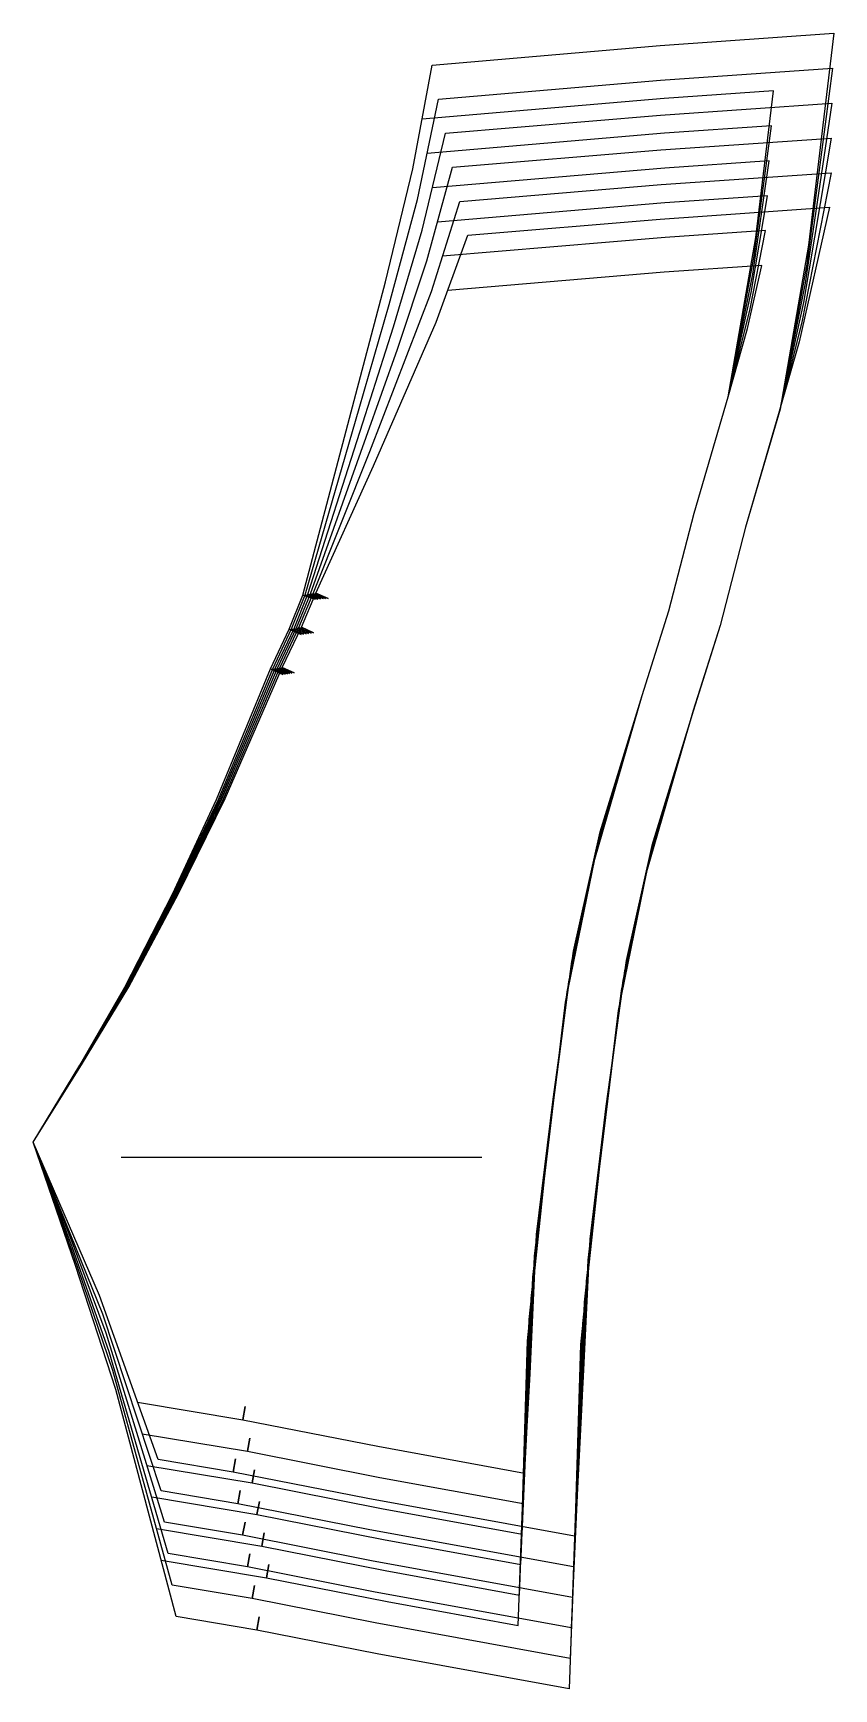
# Model space of a CAD drawing. Header units: inches. Extents: x 0 to 5.9, y 0 to 12.2.
import ezdxf

# ---------------------------------------------------------------- set-up
doc = ezdxf.new("R2010")
doc.units = ezdxf.units.IN

msp = doc.modelspace()

# ---------------------------------------------------------------- linework, layer by layer
at = {"layer": 'T001L001'}
for points in [[(0, 4.043), (0.344, 4.613), (0.677, 5.19), (1.029, 5.877), (1.356, 6.577), (1.755, 7.542), (1.845, 7.502), (1.755, 7.542), (1.891, 7.837), (1.981, 7.798), (1.891, 7.837), (1.992, 8.088), (2.085, 8.057), (1.992, 8.088), (2.384, 9.573), (2.603, 10.405), (2.806, 11.24), (2.948, 12.008), (4.633, 12.153), (5.917, 12.244), (5.73, 10.675), (5.52, 9.466), (5.263, 8.59), (5.076, 7.863), (4.877, 7.23), (4.571, 6.236), (4.381, 5.385), (4.233, 4.31), (4.113, 3.326), (4.065, 2.309), (4.001, 1.129), (2.474, 1.407), (1.478, 1.603), (1.496, 1.7), (1.478, 1.603), (0.923, 1.696), (0.49, 2.909), (0, 4.043)], [(0, 4.043), (0.347, 4.613), (0.683, 5.19), (1.038, 5.878), (1.369, 6.578), (1.772, 7.544), (1.862, 7.504), (1.772, 7.544), (1.909, 7.84), (1.999, 7.8), (1.909, 7.84), (2.011, 8.091), (2.104, 8.059), (2.011, 8.091), (2.41, 9.467), (2.632, 10.238), (2.84, 11.013), (2.996, 11.756), (4.635, 11.895), (5.908, 11.986), (5.718, 10.536), (5.519, 9.464), (5.263, 8.59), (5.076, 7.863), (4.877, 7.231), (4.564, 6.197), (4.369, 5.311), (4.22, 4.193), (4.099, 3.17), (4.054, 2.113), (3.993, 0.902), (2.487, 1.177), (1.513, 1.369), (1.531, 1.466), (1.513, 1.369), (0.946, 1.464), (0.514, 2.77), (0, 4.043)], [(0.771, 2.12), (1.549, 1.99), (1.566, 2.087), (1.549, 1.99), (2.547, 1.794), (3.632, 1.596), (3.672, 2.329), (3.72, 3.359), (3.843, 4.361), (3.993, 5.455), (4.19, 6.337), (4.501, 7.347), (4.698, 7.971), (4.884, 8.694), (5.136, 9.555), (5.34, 10.732), (5.47, 11.818), (4.664, 11.76), (2.874, 11.607)], [(0, 4.043), (0.35, 4.613), (0.688, 5.19), (1.047, 5.879), (1.381, 6.579), (1.789, 7.546), (1.879, 7.506), (1.789, 7.546), (1.928, 7.842), (2.018, 7.803), (1.928, 7.842), (2.031, 8.094), (2.123, 8.061), (2.031, 8.094), (2.436, 9.362), (2.662, 10.072), (2.875, 10.786), (3.046, 11.504), (4.637, 11.638), (5.901, 11.727), (5.706, 10.395), (5.518, 9.461), (5.263, 8.59), (5.076, 7.863), (4.877, 7.232), (4.556, 6.159), (4.358, 5.238), (4.208, 4.077), (4.086, 3.014), (4.043, 1.917), (3.985, 0.676), (2.501, 0.947), (1.548, 1.136), (1.566, 1.233), (1.548, 1.136), (0.971, 1.232), (0.539, 2.631), (0.275, 3.339), (0, 4.043)], [(0.806, 1.887), (1.584, 1.757), (1.601, 1.853), (1.584, 1.757), (2.561, 1.564), (3.622, 1.37), (3.661, 2.131), (3.706, 3.201), (3.83, 4.242), (3.981, 5.379), (4.182, 6.297), (4.501, 7.347), (4.698, 7.971), (4.884, 8.694), (5.136, 9.555), (5.329, 10.597), (5.455, 11.559), (4.665, 11.503), (2.912, 11.354)], [(0, 4.043), (0.352, 4.614), (0.694, 5.191), (1.056, 5.88), (1.394, 6.581), (1.806, 7.549), (1.895, 7.508), (1.806, 7.549), (1.946, 7.845), (2.036, 7.805), (1.946, 7.845), (2.05, 8.097), (2.142, 8.062), (2.05, 8.097), (2.462, 9.256), (2.692, 9.906), (2.91, 10.559), (3.098, 11.252), (4.639, 11.381), (5.896, 11.468), (5.693, 10.252), (5.517, 9.457), (5.263, 8.59), (5.076, 7.863), (4.878, 7.232), (4.549, 6.12), (4.346, 5.164), (4.195, 3.96), (4.072, 2.859), (4.032, 1.722), (3.977, 0.451), (2.515, 0.718), (1.583, 0.902), (1.601, 0.999), (1.583, 0.902), (0.999, 1), (0.563, 2.493), (0.288, 3.27), (0, 4.043)], [(0.841, 1.653), (1.619, 1.523), (1.636, 1.62), (1.619, 1.523), (2.574, 1.334), (3.613, 1.144), (3.649, 1.934), (3.693, 3.044), (3.817, 4.124), (3.97, 5.304), (4.174, 6.257), (4.501, 7.347), (4.698, 7.971), (4.884, 8.694), (5.136, 9.555), (5.318, 10.462), (5.44, 11.3), (4.667, 11.246), (2.95, 11.1)], [(0, 4.043), (0.355, 4.614), (0.7, 5.191), (1.065, 5.881), (1.406, 6.582), (1.823, 7.551), (1.912, 7.511), (1.823, 7.551), (1.964, 7.848), (2.054, 7.807), (1.964, 7.848), (2.07, 8.1), (2.161, 8.063), (2.07, 8.1), (2.488, 9.151), (2.944, 10.333), (3.153, 11), (4.64, 11.125), (5.896, 11.212), (5.68, 10.107), (5.516, 9.452), (5.263, 8.59), (5.076, 7.863), (4.878, 7.233), (4.541, 6.081), (4.335, 5.09), (4.182, 3.844), (4.059, 2.703), (4.02, 1.526), (3.968, 0.225), (2.528, 0.489), (1.618, 0.669), (1.636, 0.765), (1.618, 0.669), (1.027, 0.767), (0.588, 2.354), (0.301, 3.201), (0, 4.043)], [(0.876, 1.419), (1.654, 1.289), (1.672, 1.386), (1.654, 1.289), (2.588, 1.105), (3.603, 0.919), (3.638, 1.738), (3.679, 2.888), (3.804, 4.007), (3.958, 5.229), (4.167, 6.216), (4.501, 7.347), (4.698, 7.971), (4.884, 8.694), (5.136, 9.555), (5.307, 10.327), (5.426, 11.04), (4.669, 10.988), (2.988, 10.847)], [(0, 4.043), (0.358, 4.614), (0.706, 5.192), (1.074, 5.882), (1.419, 6.584), (1.84, 7.554), (1.929, 7.513), (1.84, 7.554), (1.983, 7.85), (2.072, 7.81), (1.983, 7.85), (2.089, 8.103), (2.179, 8.064), (2.089, 8.103), (2.514, 9.045), (2.979, 10.106), (3.212, 10.749), (4.634, 10.868), (5.885, 10.956), (5.66, 9.962), (5.514, 9.446), (5.263, 8.59), (5.076, 7.863), (4.878, 7.234), (4.533, 6.042), (4.323, 5.016), (4.169, 3.727), (4.045, 2.547), (4.009, 1.331), (3.96, 0), (2.542, 0.259), (1.653, 0.435), (1.671, 0.532), (1.653, 0.435), (1.057, 0.535), (0.612, 2.215), (0.313, 3.131), (0, 4.043)], [(0.911, 1.186), (1.689, 1.056), (1.707, 1.153), (1.689, 1.056), (2.602, 0.876), (3.593, 0.694), (3.627, 1.541), (3.666, 2.731), (3.791, 3.889), (3.946, 5.154), (4.159, 6.176), (4.501, 7.347), (4.698, 7.971), (4.884, 8.694), (5.136, 9.555), (5.296, 10.193), (5.411, 10.784), (4.67, 10.732), (3.026, 10.594)], [(0.947, 0.952), (1.724, 0.822), (1.742, 0.919), (1.724, 0.822), (2.615, 0.646), (3.583, 0.469), (3.616, 1.344), (3.652, 2.574), (3.778, 3.771), (3.934, 5.079), (4.151, 6.136), (4.501, 7.347), (4.698, 7.971), (4.884, 8.694), (5.136, 9.555), (5.278, 10.059), (5.384, 10.526), (4.664, 10.476), (3.064, 10.341)], [(0.651, 3.933), (3.316, 3.933)]]:
    msp.add_lwpolyline(points, dxfattribs=at)

doc.saveas('drawing.dxf')
